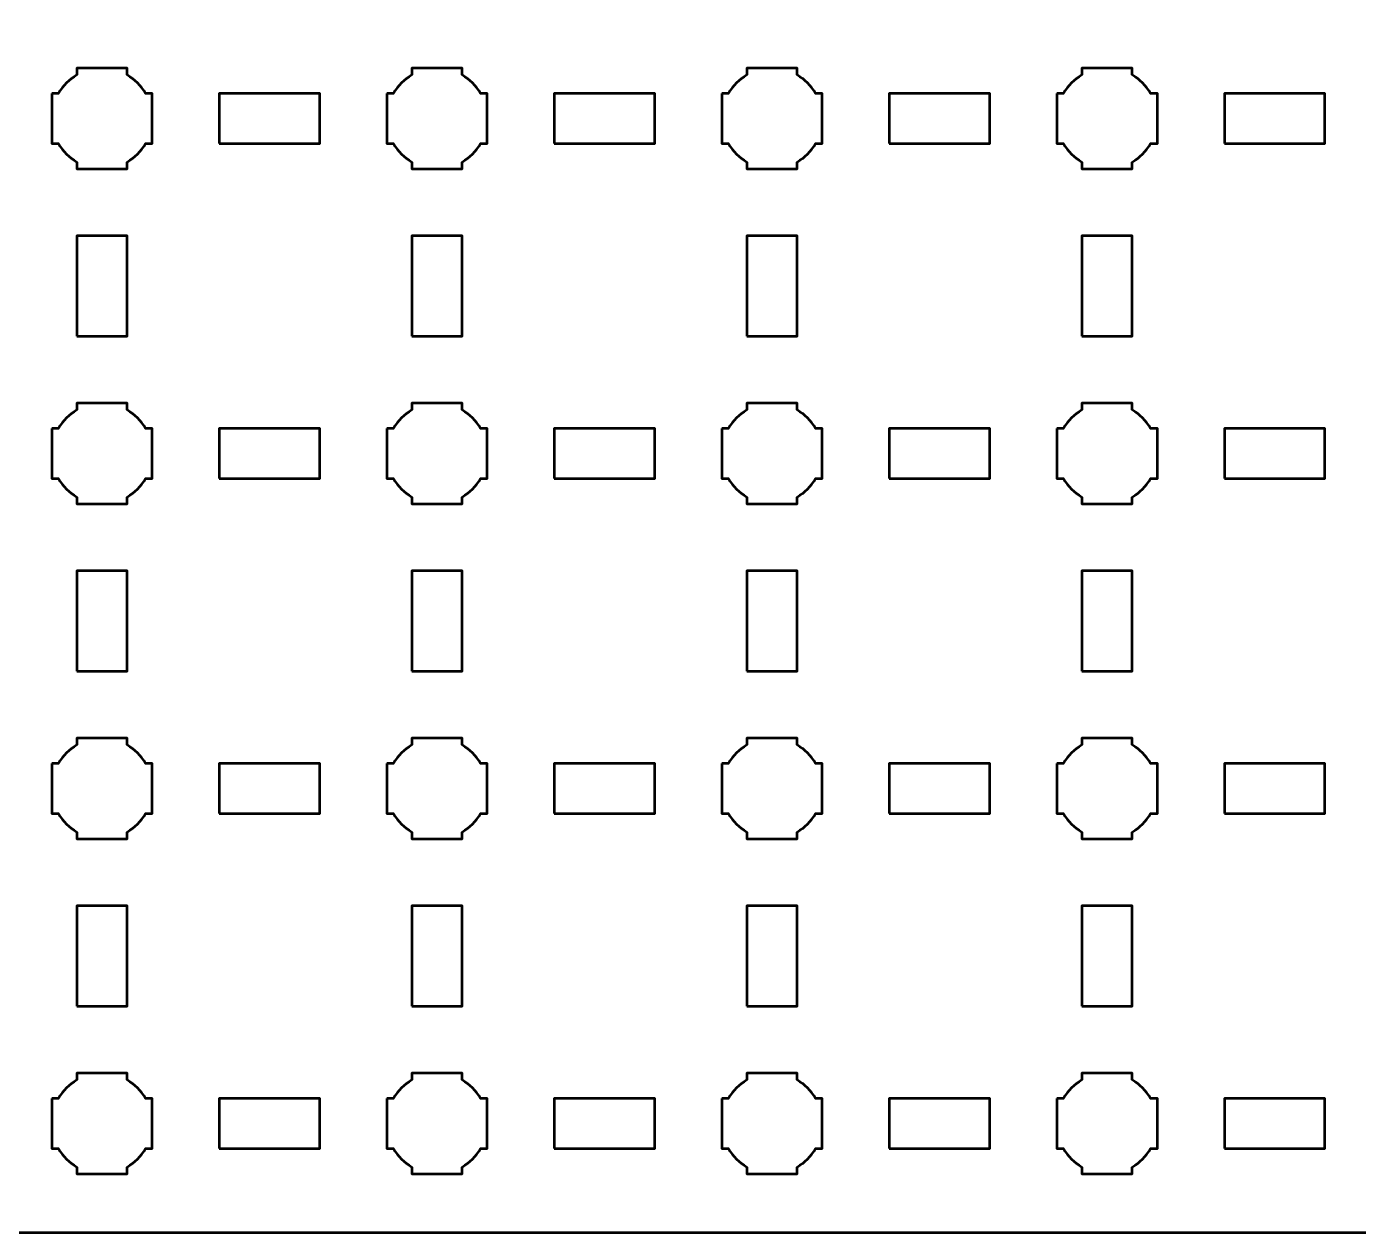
# Model space of a CAD drawing. Header units: centimetres. Extents: x -40.1 to 19.1, y -44.5 to 14.8.
# Drawn here: x -3.95 to 4, y -44.5 to -37.3 of the extents above; entities that cross this region are included whole.
import ezdxf

# ---------------------------------------------------------------- set-up
doc = ezdxf.new("R2010")
doc.units = ezdxf.units.CM
doc.header["$MEASUREMENT"] = 0
doc.layers.add('Layer 1', color=7, linetype='Continuous')

msp = doc.modelspace()

# ---------------------------------------------------------------- linework, layer by layer
at = {"layer": 'Layer 1', "lineweight": 53}
for points in [[(-2.8, -38), (-2.2, -38), (-2.2, -37.7), (-2.8, -37.7), (-2.8, -38)], [(-0.8, -38), (-0.2, -38), (-0.2, -37.7), (-0.8, -37.7), (-0.8, -38)], [(1.2, -38), (1.8, -38), (1.8, -37.7), (1.2, -37.7), (1.2, -38)], [(3.2, -38), (3.8, -38), (3.8, -37.7), (3.2, -37.7), (3.2, -38)], [(-3.65, -39.15), (-3.35, -39.15), (-3.35, -38.55), (-3.65, -38.55), (-3.65, -39.15)], [(-1.65, -39.15), (-1.35, -39.15), (-1.35, -38.55), (-1.65, -38.55), (-1.65, -39.15)], [(0.35, -39.15), (0.65, -39.15), (0.65, -38.55), (0.35, -38.55), (0.35, -39.15)], [(2.35, -39.15), (2.65, -39.15), (2.65, -38.55), (2.35, -38.55), (2.35, -39.15)], [(-2.8, -40), (-2.2, -40), (-2.2, -39.7), (-2.8, -39.7), (-2.8, -40)], [(-0.8, -40), (-0.2, -40), (-0.2, -39.7), (-0.8, -39.7), (-0.8, -40)], [(1.2, -40), (1.8, -40), (1.8, -39.7), (1.2, -39.7), (1.2, -40)], [(3.2, -40), (3.8, -40), (3.8, -39.7), (3.2, -39.7), (3.2, -40)], [(-3.65, -41.15), (-3.35, -41.15), (-3.35, -40.55), (-3.65, -40.55), (-3.65, -41.15)], [(-1.65, -41.15), (-1.35, -41.15), (-1.35, -40.55), (-1.65, -40.55), (-1.65, -41.15)], [(0.35, -41.15), (0.65, -41.15), (0.65, -40.55), (0.35, -40.55), (0.35, -41.15)], [(2.35, -41.15), (2.65, -41.15), (2.65, -40.55), (2.35, -40.55), (2.35, -41.15)], [(-2.8, -42), (-2.2, -42), (-2.2, -41.7), (-2.8, -41.7), (-2.8, -42)], [(-0.8, -42), (-0.2, -42), (-0.2, -41.7), (-0.8, -41.7), (-0.8, -42)], [(1.2, -42), (1.8, -42), (1.8, -41.7), (1.2, -41.7), (1.2, -42)], [(3.2, -42), (3.8, -42), (3.8, -41.7), (3.2, -41.7), (3.2, -42)], [(-3.65, -43.15), (-3.35, -43.15), (-3.35, -42.55), (-3.65, -42.55), (-3.65, -43.15)], [(-1.65, -43.15), (-1.35, -43.15), (-1.35, -42.55), (-1.65, -42.55), (-1.65, -43.15)], [(0.35, -43.15), (0.65, -43.15), (0.65, -42.55), (0.35, -42.55), (0.35, -43.15)], [(2.35, -43.15), (2.65, -43.15), (2.65, -42.55), (2.35, -42.55), (2.35, -43.15)], [(-2.8, -44), (-2.2, -44), (-2.2, -43.7), (-2.8, -43.7), (-2.8, -44)], [(-0.8, -44), (-0.2, -44), (-0.2, -43.7), (-0.8, -43.7), (-0.8, -44)], [(1.2, -44), (1.8, -44), (1.8, -43.7), (1.2, -43.7), (1.2, -44)], [(3.2, -44), (3.8, -44), (3.8, -43.7), (3.2, -43.7), (3.2, -44)]]:
    msp.add_lwpolyline(points, close=True, dxfattribs=at)
for points, knots in [([(-40.15, -44), (-40.15, -44), (-40.15, 14.3), (-40.15, 14.3), (-40.15, 14.3), (-40.15, 14.57609), (-39.92609, 14.8), (-39.65, 14.8), (-39.65, 14.8), (-39.65, 14.8), (18.65, 14.8), (18.65, 14.8), (18.65, 14.8), (18.92609, 14.8), (19.15, 14.57609), (19.15, 14.3), (19.15, 14.3), (19.15, 14.3), (19.15, -44), (19.15, -44), (19.15, -44), (19.15, -44.27609), (18.92609, -44.5), (18.65, -44.5), (18.65, -44.5), (18.65, -44.5), (-39.65, -44.5), (-39.65, -44.5), (-39.65, -44.5), (-39.92609, -44.5), (-40.15, -44.27609), (-40.15, -44)], [0, 0, 0, 0, 0.125, 0.125, 0.125, 0.125, 0.25, 0.25, 0.25, 0.25, 0.375, 0.375, 0.375, 0.375, 0.5, 0.5, 0.5, 0.5, 0.625, 0.625, 0.625, 0.625, 0.75, 0.75, 0.75, 0.75, 0.875, 0.875, 0.875, 0.875, 1, 1, 1, 1]), ([(-3.8, -37.7), (-3.8, -37.7), (-3.75985, -37.7), (-3.75985, -37.7), (-3.75985, -37.7), (-3.7335, -37.65447), (-3.69553, -37.6165), (-3.65, -37.59015), (-3.65, -37.59015), (-3.65, -37.59015), (-3.65, -37.55), (-3.65, -37.55), (-3.65, -37.55), (-3.65, -37.55), (-3.5, -37.55), (-3.5, -37.55), (-3.5, -37.55), (-3.5, -37.55), (-3.35, -37.55), (-3.35, -37.55), (-3.35, -37.55), (-3.35, -37.55), (-3.35, -37.59015), (-3.35, -37.59015), (-3.35, -37.59015), (-3.30447, -37.6165), (-3.2665, -37.65447), (-3.24015, -37.7), (-3.24015, -37.7), (-3.24015, -37.7), (-3.2, -37.7), (-3.2, -37.7), (-3.2, -37.7), (-3.2, -37.7), (-3.2, -37.85), (-3.2, -37.85), (-3.2, -37.85), (-3.2, -37.85), (-3.2, -38), (-3.2, -38), (-3.2, -38), (-3.2, -38), (-3.24015, -38), (-3.24015, -38), (-3.24015, -38), (-3.2665, -38.04553), (-3.30447, -38.0835), (-3.35, -38.10985), (-3.35, -38.10985), (-3.35, -38.10985), (-3.35, -38.15), (-3.35, -38.15), (-3.35, -38.15), (-3.35, -38.15), (-3.5, -38.15), (-3.5, -38.15), (-3.5, -38.15), (-3.5, -38.15), (-3.65, -38.15), (-3.65, -38.15), (-3.65, -38.15), (-3.65, -38.15), (-3.65, -38.10985), (-3.65, -38.10985), (-3.65, -38.10985), (-3.69553, -38.0835), (-3.7335, -38.04553), (-3.75985, -38), (-3.75985, -38), (-3.75985, -38), (-3.8, -38), (-3.8, -38), (-3.8, -38), (-3.8, -38), (-3.8, -37.85), (-3.8, -37.85), (-3.8, -37.85), (-3.8, -37.85), (-3.8, -37.7), (-3.8, -37.7)], [0, 0, 0, 0, 0.05, 0.05, 0.05, 0.05, 0.1, 0.1, 0.1, 0.1, 0.15, 0.15, 0.15, 0.15, 0.2, 0.2, 0.2, 0.2, 0.25, 0.25, 0.25, 0.25, 0.3, 0.3, 0.3, 0.3, 0.35, 0.35, 0.35, 0.35, 0.4, 0.4, 0.4, 0.4, 0.45, 0.45, 0.45, 0.45, 0.5, 0.5, 0.5, 0.5, 0.55, 0.55, 0.55, 0.55, 0.6, 0.6, 0.6, 0.6, 0.65, 0.65, 0.65, 0.65, 0.7, 0.7, 0.7, 0.7, 0.75, 0.75, 0.75, 0.75, 0.8, 0.8, 0.8, 0.8, 0.85, 0.85, 0.85, 0.85, 0.9, 0.9, 0.9, 0.9, 0.95, 0.95, 0.95, 0.95, 1, 1, 1, 1]), ([(-1.8, -37.7), (-1.8, -37.7), (-1.75985, -37.7), (-1.75985, -37.7), (-1.75985, -37.7), (-1.7335, -37.65447), (-1.69553, -37.6165), (-1.65, -37.59015), (-1.65, -37.59015), (-1.65, -37.59015), (-1.65, -37.55), (-1.65, -37.55), (-1.65, -37.55), (-1.65, -37.55), (-1.5, -37.55), (-1.5, -37.55), (-1.5, -37.55), (-1.5, -37.55), (-1.35, -37.55), (-1.35, -37.55), (-1.35, -37.55), (-1.35, -37.55), (-1.35, -37.59015), (-1.35, -37.59015), (-1.35, -37.59015), (-1.30447, -37.6165), (-1.2665, -37.65447), (-1.24015, -37.7), (-1.24015, -37.7), (-1.24015, -37.7), (-1.2, -37.7), (-1.2, -37.7), (-1.2, -37.7), (-1.2, -37.7), (-1.2, -37.85), (-1.2, -37.85), (-1.2, -37.85), (-1.2, -37.85), (-1.2, -38), (-1.2, -38), (-1.2, -38), (-1.2, -38), (-1.24015, -38), (-1.24015, -38), (-1.24015, -38), (-1.2665, -38.04553), (-1.30447, -38.0835), (-1.35, -38.10985), (-1.35, -38.10985), (-1.35, -38.10985), (-1.35, -38.15), (-1.35, -38.15), (-1.35, -38.15), (-1.35, -38.15), (-1.5, -38.15), (-1.5, -38.15), (-1.5, -38.15), (-1.5, -38.15), (-1.65, -38.15), (-1.65, -38.15), (-1.65, -38.15), (-1.65, -38.15), (-1.65, -38.10985), (-1.65, -38.10985), (-1.65, -38.10985), (-1.69553, -38.0835), (-1.7335, -38.04553), (-1.75985, -38), (-1.75985, -38), (-1.75985, -38), (-1.8, -38), (-1.8, -38), (-1.8, -38), (-1.8, -38), (-1.8, -37.85), (-1.8, -37.85), (-1.8, -37.85), (-1.8, -37.85), (-1.8, -37.7), (-1.8, -37.7)], [0, 0, 0, 0, 0.05, 0.05, 0.05, 0.05, 0.1, 0.1, 0.1, 0.1, 0.15, 0.15, 0.15, 0.15, 0.2, 0.2, 0.2, 0.2, 0.25, 0.25, 0.25, 0.25, 0.3, 0.3, 0.3, 0.3, 0.35, 0.35, 0.35, 0.35, 0.4, 0.4, 0.4, 0.4, 0.45, 0.45, 0.45, 0.45, 0.5, 0.5, 0.5, 0.5, 0.55, 0.55, 0.55, 0.55, 0.6, 0.6, 0.6, 0.6, 0.65, 0.65, 0.65, 0.65, 0.7, 0.7, 0.7, 0.7, 0.75, 0.75, 0.75, 0.75, 0.8, 0.8, 0.8, 0.8, 0.85, 0.85, 0.85, 0.85, 0.9, 0.9, 0.9, 0.9, 0.95, 0.95, 0.95, 0.95, 1, 1, 1, 1]), ([(0.2, -37.7), (0.2, -37.7), (0.24015, -37.7), (0.24015, -37.7), (0.24015, -37.7), (0.2665, -37.65447), (0.30447, -37.6165), (0.35, -37.59015), (0.35, -37.59015), (0.35, -37.59015), (0.35, -37.55), (0.35, -37.55), (0.35, -37.55), (0.35, -37.55), (0.5, -37.55), (0.5, -37.55), (0.5, -37.55), (0.5, -37.55), (0.65, -37.55), (0.65, -37.55), (0.65, -37.55), (0.65, -37.55), (0.65, -37.59015), (0.65, -37.59015), (0.65, -37.59015), (0.69553, -37.6165), (0.7335, -37.65447), (0.75985, -37.7), (0.75985, -37.7), (0.75985, -37.7), (0.8, -37.7), (0.8, -37.7), (0.8, -37.7), (0.8, -37.7), (0.8, -37.85), (0.8, -37.85), (0.8, -37.85), (0.8, -37.85), (0.8, -38), (0.8, -38), (0.8, -38), (0.8, -38), (0.75985, -38), (0.75985, -38), (0.75985, -38), (0.7335, -38.04553), (0.69553, -38.0835), (0.65, -38.10985), (0.65, -38.10985), (0.65, -38.10985), (0.65, -38.15), (0.65, -38.15), (0.65, -38.15), (0.65, -38.15), (0.5, -38.15), (0.5, -38.15), (0.5, -38.15), (0.5, -38.15), (0.35, -38.15), (0.35, -38.15), (0.35, -38.15), (0.35, -38.15), (0.35, -38.10985), (0.35, -38.10985), (0.35, -38.10985), (0.30447, -38.0835), (0.2665, -38.04553), (0.24015, -38), (0.24015, -38), (0.24015, -38), (0.2, -38), (0.2, -38), (0.2, -38), (0.2, -38), (0.2, -37.85), (0.2, -37.85), (0.2, -37.85), (0.2, -37.85), (0.2, -37.7), (0.2, -37.7)], [0, 0, 0, 0, 0.05, 0.05, 0.05, 0.05, 0.1, 0.1, 0.1, 0.1, 0.15, 0.15, 0.15, 0.15, 0.2, 0.2, 0.2, 0.2, 0.25, 0.25, 0.25, 0.25, 0.3, 0.3, 0.3, 0.3, 0.35, 0.35, 0.35, 0.35, 0.4, 0.4, 0.4, 0.4, 0.45, 0.45, 0.45, 0.45, 0.5, 0.5, 0.5, 0.5, 0.55, 0.55, 0.55, 0.55, 0.6, 0.6, 0.6, 0.6, 0.65, 0.65, 0.65, 0.65, 0.7, 0.7, 0.7, 0.7, 0.75, 0.75, 0.75, 0.75, 0.8, 0.8, 0.8, 0.8, 0.85, 0.85, 0.85, 0.85, 0.9, 0.9, 0.9, 0.9, 0.95, 0.95, 0.95, 0.95, 1, 1, 1, 1]), ([(2.2, -37.7), (2.2, -37.7), (2.24015, -37.7), (2.24015, -37.7), (2.24015, -37.7), (2.2665, -37.65447), (2.30447, -37.6165), (2.35, -37.59015), (2.35, -37.59015), (2.35, -37.59015), (2.35, -37.55), (2.35, -37.55), (2.35, -37.55), (2.35, -37.55), (2.5, -37.55), (2.5, -37.55), (2.5, -37.55), (2.5, -37.55), (2.65, -37.55), (2.65, -37.55), (2.65, -37.55), (2.65, -37.55), (2.65, -37.59015), (2.65, -37.59015), (2.65, -37.59015), (2.69553, -37.6165), (2.7335, -37.65447), (2.75985, -37.7), (2.75985, -37.7), (2.75985, -37.7), (2.8, -37.7), (2.8, -37.7), (2.8, -37.7), (2.8, -37.7), (2.8, -37.85), (2.8, -37.85), (2.8, -37.85), (2.8, -37.85), (2.8, -38), (2.8, -38), (2.8, -38), (2.8, -38), (2.75985, -38), (2.75985, -38), (2.75985, -38), (2.7335, -38.04553), (2.69553, -38.0835), (2.65, -38.10985), (2.65, -38.10985), (2.65, -38.10985), (2.65, -38.15), (2.65, -38.15), (2.65, -38.15), (2.65, -38.15), (2.5, -38.15), (2.5, -38.15), (2.5, -38.15), (2.5, -38.15), (2.35, -38.15), (2.35, -38.15), (2.35, -38.15), (2.35, -38.15), (2.35, -38.10985), (2.35, -38.10985), (2.35, -38.10985), (2.30447, -38.0835), (2.2665, -38.04553), (2.24015, -38), (2.24015, -38), (2.24015, -38), (2.2, -38), (2.2, -38), (2.2, -38), (2.2, -38), (2.2, -37.85), (2.2, -37.85), (2.2, -37.85), (2.2, -37.85), (2.2, -37.7), (2.2, -37.7)], [0, 0, 0, 0, 0.05, 0.05, 0.05, 0.05, 0.1, 0.1, 0.1, 0.1, 0.15, 0.15, 0.15, 0.15, 0.2, 0.2, 0.2, 0.2, 0.25, 0.25, 0.25, 0.25, 0.3, 0.3, 0.3, 0.3, 0.35, 0.35, 0.35, 0.35, 0.4, 0.4, 0.4, 0.4, 0.45, 0.45, 0.45, 0.45, 0.5, 0.5, 0.5, 0.5, 0.55, 0.55, 0.55, 0.55, 0.6, 0.6, 0.6, 0.6, 0.65, 0.65, 0.65, 0.65, 0.7, 0.7, 0.7, 0.7, 0.75, 0.75, 0.75, 0.75, 0.8, 0.8, 0.8, 0.8, 0.85, 0.85, 0.85, 0.85, 0.9, 0.9, 0.9, 0.9, 0.95, 0.95, 0.95, 0.95, 1, 1, 1, 1]), ([(-3.8, -39.7), (-3.8, -39.7), (-3.75985, -39.7), (-3.75985, -39.7), (-3.75985, -39.7), (-3.7335, -39.65447), (-3.69553, -39.6165), (-3.65, -39.59015), (-3.65, -39.59015), (-3.65, -39.59015), (-3.65, -39.55), (-3.65, -39.55), (-3.65, -39.55), (-3.65, -39.55), (-3.5, -39.55), (-3.5, -39.55), (-3.5, -39.55), (-3.5, -39.55), (-3.35, -39.55), (-3.35, -39.55), (-3.35, -39.55), (-3.35, -39.55), (-3.35, -39.59015), (-3.35, -39.59015), (-3.35, -39.59015), (-3.30447, -39.6165), (-3.2665, -39.65447), (-3.24015, -39.7), (-3.24015, -39.7), (-3.24015, -39.7), (-3.2, -39.7), (-3.2, -39.7), (-3.2, -39.7), (-3.2, -39.7), (-3.2, -39.85), (-3.2, -39.85), (-3.2, -39.85), (-3.2, -39.85), (-3.2, -40), (-3.2, -40), (-3.2, -40), (-3.2, -40), (-3.24015, -40), (-3.24015, -40), (-3.24015, -40), (-3.2665, -40.04553), (-3.30447, -40.0835), (-3.35, -40.10985), (-3.35, -40.10985), (-3.35, -40.10985), (-3.35, -40.15), (-3.35, -40.15), (-3.35, -40.15), (-3.35, -40.15), (-3.5, -40.15), (-3.5, -40.15), (-3.5, -40.15), (-3.5, -40.15), (-3.65, -40.15), (-3.65, -40.15), (-3.65, -40.15), (-3.65, -40.15), (-3.65, -40.10985), (-3.65, -40.10985), (-3.65, -40.10985), (-3.69553, -40.0835), (-3.7335, -40.04553), (-3.75985, -40), (-3.75985, -40), (-3.75985, -40), (-3.8, -40), (-3.8, -40), (-3.8, -40), (-3.8, -40), (-3.8, -39.85), (-3.8, -39.85), (-3.8, -39.85), (-3.8, -39.85), (-3.8, -39.7), (-3.8, -39.7)], [0, 0, 0, 0, 0.05, 0.05, 0.05, 0.05, 0.1, 0.1, 0.1, 0.1, 0.15, 0.15, 0.15, 0.15, 0.2, 0.2, 0.2, 0.2, 0.25, 0.25, 0.25, 0.25, 0.3, 0.3, 0.3, 0.3, 0.35, 0.35, 0.35, 0.35, 0.4, 0.4, 0.4, 0.4, 0.45, 0.45, 0.45, 0.45, 0.5, 0.5, 0.5, 0.5, 0.55, 0.55, 0.55, 0.55, 0.6, 0.6, 0.6, 0.6, 0.65, 0.65, 0.65, 0.65, 0.7, 0.7, 0.7, 0.7, 0.75, 0.75, 0.75, 0.75, 0.8, 0.8, 0.8, 0.8, 0.85, 0.85, 0.85, 0.85, 0.9, 0.9, 0.9, 0.9, 0.95, 0.95, 0.95, 0.95, 1, 1, 1, 1]), ([(-1.8, -39.7), (-1.8, -39.7), (-1.75985, -39.7), (-1.75985, -39.7), (-1.75985, -39.7), (-1.7335, -39.65447), (-1.69553, -39.6165), (-1.65, -39.59015), (-1.65, -39.59015), (-1.65, -39.59015), (-1.65, -39.55), (-1.65, -39.55), (-1.65, -39.55), (-1.65, -39.55), (-1.5, -39.55), (-1.5, -39.55), (-1.5, -39.55), (-1.5, -39.55), (-1.35, -39.55), (-1.35, -39.55), (-1.35, -39.55), (-1.35, -39.55), (-1.35, -39.59015), (-1.35, -39.59015), (-1.35, -39.59015), (-1.30447, -39.6165), (-1.2665, -39.65447), (-1.24015, -39.7), (-1.24015, -39.7), (-1.24015, -39.7), (-1.2, -39.7), (-1.2, -39.7), (-1.2, -39.7), (-1.2, -39.7), (-1.2, -39.85), (-1.2, -39.85), (-1.2, -39.85), (-1.2, -39.85), (-1.2, -40), (-1.2, -40), (-1.2, -40), (-1.2, -40), (-1.24015, -40), (-1.24015, -40), (-1.24015, -40), (-1.2665, -40.04553), (-1.30447, -40.0835), (-1.35, -40.10985), (-1.35, -40.10985), (-1.35, -40.10985), (-1.35, -40.15), (-1.35, -40.15), (-1.35, -40.15), (-1.35, -40.15), (-1.5, -40.15), (-1.5, -40.15), (-1.5, -40.15), (-1.5, -40.15), (-1.65, -40.15), (-1.65, -40.15), (-1.65, -40.15), (-1.65, -40.15), (-1.65, -40.10985), (-1.65, -40.10985), (-1.65, -40.10985), (-1.69553, -40.0835), (-1.7335, -40.04553), (-1.75985, -40), (-1.75985, -40), (-1.75985, -40), (-1.8, -40), (-1.8, -40), (-1.8, -40), (-1.8, -40), (-1.8, -39.85), (-1.8, -39.85), (-1.8, -39.85), (-1.8, -39.85), (-1.8, -39.7), (-1.8, -39.7)], [0, 0, 0, 0, 0.05, 0.05, 0.05, 0.05, 0.1, 0.1, 0.1, 0.1, 0.15, 0.15, 0.15, 0.15, 0.2, 0.2, 0.2, 0.2, 0.25, 0.25, 0.25, 0.25, 0.3, 0.3, 0.3, 0.3, 0.35, 0.35, 0.35, 0.35, 0.4, 0.4, 0.4, 0.4, 0.45, 0.45, 0.45, 0.45, 0.5, 0.5, 0.5, 0.5, 0.55, 0.55, 0.55, 0.55, 0.6, 0.6, 0.6, 0.6, 0.65, 0.65, 0.65, 0.65, 0.7, 0.7, 0.7, 0.7, 0.75, 0.75, 0.75, 0.75, 0.8, 0.8, 0.8, 0.8, 0.85, 0.85, 0.85, 0.85, 0.9, 0.9, 0.9, 0.9, 0.95, 0.95, 0.95, 0.95, 1, 1, 1, 1]), ([(0.2, -39.7), (0.2, -39.7), (0.24015, -39.7), (0.24015, -39.7), (0.24015, -39.7), (0.2665, -39.65447), (0.30447, -39.6165), (0.35, -39.59015), (0.35, -39.59015), (0.35, -39.59015), (0.35, -39.55), (0.35, -39.55), (0.35, -39.55), (0.35, -39.55), (0.5, -39.55), (0.5, -39.55), (0.5, -39.55), (0.5, -39.55), (0.65, -39.55), (0.65, -39.55), (0.65, -39.55), (0.65, -39.55), (0.65, -39.59015), (0.65, -39.59015), (0.65, -39.59015), (0.69553, -39.6165), (0.7335, -39.65447), (0.75985, -39.7), (0.75985, -39.7), (0.75985, -39.7), (0.8, -39.7), (0.8, -39.7), (0.8, -39.7), (0.8, -39.7), (0.8, -39.85), (0.8, -39.85), (0.8, -39.85), (0.8, -39.85), (0.8, -40), (0.8, -40), (0.8, -40), (0.8, -40), (0.75985, -40), (0.75985, -40), (0.75985, -40), (0.7335, -40.04553), (0.69553, -40.0835), (0.65, -40.10985), (0.65, -40.10985), (0.65, -40.10985), (0.65, -40.15), (0.65, -40.15), (0.65, -40.15), (0.65, -40.15), (0.5, -40.15), (0.5, -40.15), (0.5, -40.15), (0.5, -40.15), (0.35, -40.15), (0.35, -40.15), (0.35, -40.15), (0.35, -40.15), (0.35, -40.10985), (0.35, -40.10985), (0.35, -40.10985), (0.30447, -40.0835), (0.2665, -40.04553), (0.24015, -40), (0.24015, -40), (0.24015, -40), (0.2, -40), (0.2, -40), (0.2, -40), (0.2, -40), (0.2, -39.85), (0.2, -39.85), (0.2, -39.85), (0.2, -39.85), (0.2, -39.7), (0.2, -39.7)], [0, 0, 0, 0, 0.05, 0.05, 0.05, 0.05, 0.1, 0.1, 0.1, 0.1, 0.15, 0.15, 0.15, 0.15, 0.2, 0.2, 0.2, 0.2, 0.25, 0.25, 0.25, 0.25, 0.3, 0.3, 0.3, 0.3, 0.35, 0.35, 0.35, 0.35, 0.4, 0.4, 0.4, 0.4, 0.45, 0.45, 0.45, 0.45, 0.5, 0.5, 0.5, 0.5, 0.55, 0.55, 0.55, 0.55, 0.6, 0.6, 0.6, 0.6, 0.65, 0.65, 0.65, 0.65, 0.7, 0.7, 0.7, 0.7, 0.75, 0.75, 0.75, 0.75, 0.8, 0.8, 0.8, 0.8, 0.85, 0.85, 0.85, 0.85, 0.9, 0.9, 0.9, 0.9, 0.95, 0.95, 0.95, 0.95, 1, 1, 1, 1]), ([(2.2, -39.7), (2.2, -39.7), (2.24015, -39.7), (2.24015, -39.7), (2.24015, -39.7), (2.2665, -39.65447), (2.30447, -39.6165), (2.35, -39.59015), (2.35, -39.59015), (2.35, -39.59015), (2.35, -39.55), (2.35, -39.55), (2.35, -39.55), (2.35, -39.55), (2.5, -39.55), (2.5, -39.55), (2.5, -39.55), (2.5, -39.55), (2.65, -39.55), (2.65, -39.55), (2.65, -39.55), (2.65, -39.55), (2.65, -39.59015), (2.65, -39.59015), (2.65, -39.59015), (2.69553, -39.6165), (2.7335, -39.65447), (2.75985, -39.7), (2.75985, -39.7), (2.75985, -39.7), (2.8, -39.7), (2.8, -39.7), (2.8, -39.7), (2.8, -39.7), (2.8, -39.85), (2.8, -39.85), (2.8, -39.85), (2.8, -39.85), (2.8, -40), (2.8, -40), (2.8, -40), (2.8, -40), (2.75985, -40), (2.75985, -40), (2.75985, -40), (2.7335, -40.04553), (2.69553, -40.0835), (2.65, -40.10985), (2.65, -40.10985), (2.65, -40.10985), (2.65, -40.15), (2.65, -40.15), (2.65, -40.15), (2.65, -40.15), (2.5, -40.15), (2.5, -40.15), (2.5, -40.15), (2.5, -40.15), (2.35, -40.15), (2.35, -40.15), (2.35, -40.15), (2.35, -40.15), (2.35, -40.10985), (2.35, -40.10985), (2.35, -40.10985), (2.30447, -40.0835), (2.2665, -40.04553), (2.24015, -40), (2.24015, -40), (2.24015, -40), (2.2, -40), (2.2, -40), (2.2, -40), (2.2, -40), (2.2, -39.85), (2.2, -39.85), (2.2, -39.85), (2.2, -39.85), (2.2, -39.7), (2.2, -39.7)], [0, 0, 0, 0, 0.05, 0.05, 0.05, 0.05, 0.1, 0.1, 0.1, 0.1, 0.15, 0.15, 0.15, 0.15, 0.2, 0.2, 0.2, 0.2, 0.25, 0.25, 0.25, 0.25, 0.3, 0.3, 0.3, 0.3, 0.35, 0.35, 0.35, 0.35, 0.4, 0.4, 0.4, 0.4, 0.45, 0.45, 0.45, 0.45, 0.5, 0.5, 0.5, 0.5, 0.55, 0.55, 0.55, 0.55, 0.6, 0.6, 0.6, 0.6, 0.65, 0.65, 0.65, 0.65, 0.7, 0.7, 0.7, 0.7, 0.75, 0.75, 0.75, 0.75, 0.8, 0.8, 0.8, 0.8, 0.85, 0.85, 0.85, 0.85, 0.9, 0.9, 0.9, 0.9, 0.95, 0.95, 0.95, 0.95, 1, 1, 1, 1]), ([(-3.8, -41.7), (-3.8, -41.7), (-3.75985, -41.7), (-3.75985, -41.7), (-3.75985, -41.7), (-3.7335, -41.65447), (-3.69553, -41.6165), (-3.65, -41.59015), (-3.65, -41.59015), (-3.65, -41.59015), (-3.65, -41.55), (-3.65, -41.55), (-3.65, -41.55), (-3.65, -41.55), (-3.5, -41.55), (-3.5, -41.55), (-3.5, -41.55), (-3.5, -41.55), (-3.35, -41.55), (-3.35, -41.55), (-3.35, -41.55), (-3.35, -41.55), (-3.35, -41.59015), (-3.35, -41.59015), (-3.35, -41.59015), (-3.30447, -41.6165), (-3.2665, -41.65447), (-3.24015, -41.7), (-3.24015, -41.7), (-3.24015, -41.7), (-3.2, -41.7), (-3.2, -41.7), (-3.2, -41.7), (-3.2, -41.7), (-3.2, -41.85), (-3.2, -41.85), (-3.2, -41.85), (-3.2, -41.85), (-3.2, -42), (-3.2, -42), (-3.2, -42), (-3.2, -42), (-3.24015, -42), (-3.24015, -42), (-3.24015, -42), (-3.2665, -42.04553), (-3.30447, -42.0835), (-3.35, -42.10985), (-3.35, -42.10985), (-3.35, -42.10985), (-3.35, -42.15), (-3.35, -42.15), (-3.35, -42.15), (-3.35, -42.15), (-3.5, -42.15), (-3.5, -42.15), (-3.5, -42.15), (-3.5, -42.15), (-3.65, -42.15), (-3.65, -42.15), (-3.65, -42.15), (-3.65, -42.15), (-3.65, -42.10985), (-3.65, -42.10985), (-3.65, -42.10985), (-3.69553, -42.0835), (-3.7335, -42.04553), (-3.75985, -42), (-3.75985, -42), (-3.75985, -42), (-3.8, -42), (-3.8, -42), (-3.8, -42), (-3.8, -42), (-3.8, -41.85), (-3.8, -41.85), (-3.8, -41.85), (-3.8, -41.85), (-3.8, -41.7), (-3.8, -41.7)], [0, 0, 0, 0, 0.05, 0.05, 0.05, 0.05, 0.1, 0.1, 0.1, 0.1, 0.15, 0.15, 0.15, 0.15, 0.2, 0.2, 0.2, 0.2, 0.25, 0.25, 0.25, 0.25, 0.3, 0.3, 0.3, 0.3, 0.35, 0.35, 0.35, 0.35, 0.4, 0.4, 0.4, 0.4, 0.45, 0.45, 0.45, 0.45, 0.5, 0.5, 0.5, 0.5, 0.55, 0.55, 0.55, 0.55, 0.6, 0.6, 0.6, 0.6, 0.65, 0.65, 0.65, 0.65, 0.7, 0.7, 0.7, 0.7, 0.75, 0.75, 0.75, 0.75, 0.8, 0.8, 0.8, 0.8, 0.85, 0.85, 0.85, 0.85, 0.9, 0.9, 0.9, 0.9, 0.95, 0.95, 0.95, 0.95, 1, 1, 1, 1]), ([(-1.8, -41.7), (-1.8, -41.7), (-1.75985, -41.7), (-1.75985, -41.7), (-1.75985, -41.7), (-1.7335, -41.65447), (-1.69553, -41.6165), (-1.65, -41.59015), (-1.65, -41.59015), (-1.65, -41.59015), (-1.65, -41.55), (-1.65, -41.55), (-1.65, -41.55), (-1.65, -41.55), (-1.5, -41.55), (-1.5, -41.55), (-1.5, -41.55), (-1.5, -41.55), (-1.35, -41.55), (-1.35, -41.55), (-1.35, -41.55), (-1.35, -41.55), (-1.35, -41.59015), (-1.35, -41.59015), (-1.35, -41.59015), (-1.30447, -41.6165), (-1.2665, -41.65447), (-1.24015, -41.7), (-1.24015, -41.7), (-1.24015, -41.7), (-1.2, -41.7), (-1.2, -41.7), (-1.2, -41.7), (-1.2, -41.7), (-1.2, -41.85), (-1.2, -41.85), (-1.2, -41.85), (-1.2, -41.85), (-1.2, -42), (-1.2, -42), (-1.2, -42), (-1.2, -42), (-1.24015, -42), (-1.24015, -42), (-1.24015, -42), (-1.2665, -42.04553), (-1.30447, -42.0835), (-1.35, -42.10985), (-1.35, -42.10985), (-1.35, -42.10985), (-1.35, -42.15), (-1.35, -42.15), (-1.35, -42.15), (-1.35, -42.15), (-1.5, -42.15), (-1.5, -42.15), (-1.5, -42.15), (-1.5, -42.15), (-1.65, -42.15), (-1.65, -42.15), (-1.65, -42.15), (-1.65, -42.15), (-1.65, -42.10985), (-1.65, -42.10985), (-1.65, -42.10985), (-1.69553, -42.0835), (-1.7335, -42.04553), (-1.75985, -42), (-1.75985, -42), (-1.75985, -42), (-1.8, -42), (-1.8, -42), (-1.8, -42), (-1.8, -42), (-1.8, -41.85), (-1.8, -41.85), (-1.8, -41.85), (-1.8, -41.85), (-1.8, -41.7), (-1.8, -41.7)], [0, 0, 0, 0, 0.05, 0.05, 0.05, 0.05, 0.1, 0.1, 0.1, 0.1, 0.15, 0.15, 0.15, 0.15, 0.2, 0.2, 0.2, 0.2, 0.25, 0.25, 0.25, 0.25, 0.3, 0.3, 0.3, 0.3, 0.35, 0.35, 0.35, 0.35, 0.4, 0.4, 0.4, 0.4, 0.45, 0.45, 0.45, 0.45, 0.5, 0.5, 0.5, 0.5, 0.55, 0.55, 0.55, 0.55, 0.6, 0.6, 0.6, 0.6, 0.65, 0.65, 0.65, 0.65, 0.7, 0.7, 0.7, 0.7, 0.75, 0.75, 0.75, 0.75, 0.8, 0.8, 0.8, 0.8, 0.85, 0.85, 0.85, 0.85, 0.9, 0.9, 0.9, 0.9, 0.95, 0.95, 0.95, 0.95, 1, 1, 1, 1]), ([(0.2, -41.7), (0.2, -41.7), (0.24015, -41.7), (0.24015, -41.7), (0.24015, -41.7), (0.2665, -41.65447), (0.30447, -41.6165), (0.35, -41.59015), (0.35, -41.59015), (0.35, -41.59015), (0.35, -41.55), (0.35, -41.55), (0.35, -41.55), (0.35, -41.55), (0.5, -41.55), (0.5, -41.55), (0.5, -41.55), (0.5, -41.55), (0.65, -41.55), (0.65, -41.55), (0.65, -41.55), (0.65, -41.55), (0.65, -41.59015), (0.65, -41.59015), (0.65, -41.59015), (0.69553, -41.6165), (0.7335, -41.65447), (0.75985, -41.7), (0.75985, -41.7), (0.75985, -41.7), (0.8, -41.7), (0.8, -41.7), (0.8, -41.7), (0.8, -41.7), (0.8, -41.85), (0.8, -41.85), (0.8, -41.85), (0.8, -41.85), (0.8, -42), (0.8, -42), (0.8, -42), (0.8, -42), (0.75985, -42), (0.75985, -42), (0.75985, -42), (0.7335, -42.04553), (0.69553, -42.0835), (0.65, -42.10985), (0.65, -42.10985), (0.65, -42.10985), (0.65, -42.15), (0.65, -42.15), (0.65, -42.15), (0.65, -42.15), (0.5, -42.15), (0.5, -42.15), (0.5, -42.15), (0.5, -42.15), (0.35, -42.15), (0.35, -42.15), (0.35, -42.15), (0.35, -42.15), (0.35, -42.10985), (0.35, -42.10985), (0.35, -42.10985), (0.30447, -42.0835), (0.2665, -42.04553), (0.24015, -42), (0.24015, -42), (0.24015, -42), (0.2, -42), (0.2, -42), (0.2, -42), (0.2, -42), (0.2, -41.85), (0.2, -41.85), (0.2, -41.85), (0.2, -41.85), (0.2, -41.7), (0.2, -41.7)], [0, 0, 0, 0, 0.05, 0.05, 0.05, 0.05, 0.1, 0.1, 0.1, 0.1, 0.15, 0.15, 0.15, 0.15, 0.2, 0.2, 0.2, 0.2, 0.25, 0.25, 0.25, 0.25, 0.3, 0.3, 0.3, 0.3, 0.35, 0.35, 0.35, 0.35, 0.4, 0.4, 0.4, 0.4, 0.45, 0.45, 0.45, 0.45, 0.5, 0.5, 0.5, 0.5, 0.55, 0.55, 0.55, 0.55, 0.6, 0.6, 0.6, 0.6, 0.65, 0.65, 0.65, 0.65, 0.7, 0.7, 0.7, 0.7, 0.75, 0.75, 0.75, 0.75, 0.8, 0.8, 0.8, 0.8, 0.85, 0.85, 0.85, 0.85, 0.9, 0.9, 0.9, 0.9, 0.95, 0.95, 0.95, 0.95, 1, 1, 1, 1]), ([(2.2, -41.7), (2.2, -41.7), (2.24015, -41.7), (2.24015, -41.7), (2.24015, -41.7), (2.2665, -41.65447), (2.30447, -41.6165), (2.35, -41.59015), (2.35, -41.59015), (2.35, -41.59015), (2.35, -41.55), (2.35, -41.55), (2.35, -41.55), (2.35, -41.55), (2.5, -41.55), (2.5, -41.55), (2.5, -41.55), (2.5, -41.55), (2.65, -41.55), (2.65, -41.55), (2.65, -41.55), (2.65, -41.55), (2.65, -41.59015), (2.65, -41.59015), (2.65, -41.59015), (2.69553, -41.6165), (2.7335, -41.65447), (2.75985, -41.7), (2.75985, -41.7), (2.75985, -41.7), (2.8, -41.7), (2.8, -41.7), (2.8, -41.7), (2.8, -41.7), (2.8, -41.85), (2.8, -41.85), (2.8, -41.85), (2.8, -41.85), (2.8, -42), (2.8, -42), (2.8, -42), (2.8, -42), (2.75985, -42), (2.75985, -42), (2.75985, -42), (2.7335, -42.04553), (2.69553, -42.0835), (2.65, -42.10985), (2.65, -42.10985), (2.65, -42.10985), (2.65, -42.15), (2.65, -42.15), (2.65, -42.15), (2.65, -42.15), (2.5, -42.15), (2.5, -42.15), (2.5, -42.15), (2.5, -42.15), (2.35, -42.15), (2.35, -42.15), (2.35, -42.15), (2.35, -42.15), (2.35, -42.10985), (2.35, -42.10985), (2.35, -42.10985), (2.30447, -42.0835), (2.2665, -42.04553), (2.24015, -42), (2.24015, -42), (2.24015, -42), (2.2, -42), (2.2, -42), (2.2, -42), (2.2, -42), (2.2, -41.85), (2.2, -41.85), (2.2, -41.85), (2.2, -41.85), (2.2, -41.7), (2.2, -41.7)], [0, 0, 0, 0, 0.05, 0.05, 0.05, 0.05, 0.1, 0.1, 0.1, 0.1, 0.15, 0.15, 0.15, 0.15, 0.2, 0.2, 0.2, 0.2, 0.25, 0.25, 0.25, 0.25, 0.3, 0.3, 0.3, 0.3, 0.35, 0.35, 0.35, 0.35, 0.4, 0.4, 0.4, 0.4, 0.45, 0.45, 0.45, 0.45, 0.5, 0.5, 0.5, 0.5, 0.55, 0.55, 0.55, 0.55, 0.6, 0.6, 0.6, 0.6, 0.65, 0.65, 0.65, 0.65, 0.7, 0.7, 0.7, 0.7, 0.75, 0.75, 0.75, 0.75, 0.8, 0.8, 0.8, 0.8, 0.85, 0.85, 0.85, 0.85, 0.9, 0.9, 0.9, 0.9, 0.95, 0.95, 0.95, 0.95, 1, 1, 1, 1]), ([(-3.8, -43.7), (-3.8, -43.7), (-3.75985, -43.7), (-3.75985, -43.7), (-3.75985, -43.7), (-3.7335, -43.65447), (-3.69553, -43.6165), (-3.65, -43.59015), (-3.65, -43.59015), (-3.65, -43.59015), (-3.65, -43.55), (-3.65, -43.55), (-3.65, -43.55), (-3.65, -43.55), (-3.5, -43.55), (-3.5, -43.55), (-3.5, -43.55), (-3.5, -43.55), (-3.35, -43.55), (-3.35, -43.55), (-3.35, -43.55), (-3.35, -43.55), (-3.35, -43.59015), (-3.35, -43.59015), (-3.35, -43.59015), (-3.30447, -43.6165), (-3.2665, -43.65447), (-3.24015, -43.7), (-3.24015, -43.7), (-3.24015, -43.7), (-3.2, -43.7), (-3.2, -43.7), (-3.2, -43.7), (-3.2, -43.7), (-3.2, -43.85), (-3.2, -43.85), (-3.2, -43.85), (-3.2, -43.85), (-3.2, -44), (-3.2, -44), (-3.2, -44), (-3.2, -44), (-3.24015, -44), (-3.24015, -44), (-3.24015, -44), (-3.2665, -44.04553), (-3.30447, -44.0835), (-3.35, -44.10985), (-3.35, -44.10985), (-3.35, -44.10985), (-3.35, -44.15), (-3.35, -44.15), (-3.35, -44.15), (-3.35, -44.15), (-3.5, -44.15), (-3.5, -44.15), (-3.5, -44.15), (-3.5, -44.15), (-3.65, -44.15), (-3.65, -44.15), (-3.65, -44.15), (-3.65, -44.15), (-3.65, -44.10985), (-3.65, -44.10985), (-3.65, -44.10985), (-3.69553, -44.0835), (-3.7335, -44.04553), (-3.75985, -44), (-3.75985, -44), (-3.75985, -44), (-3.8, -44), (-3.8, -44), (-3.8, -44), (-3.8, -44), (-3.8, -43.85), (-3.8, -43.85), (-3.8, -43.85), (-3.8, -43.85), (-3.8, -43.7), (-3.8, -43.7)], [0, 0, 0, 0, 0.05, 0.05, 0.05, 0.05, 0.1, 0.1, 0.1, 0.1, 0.15, 0.15, 0.15, 0.15, 0.2, 0.2, 0.2, 0.2, 0.25, 0.25, 0.25, 0.25, 0.3, 0.3, 0.3, 0.3, 0.35, 0.35, 0.35, 0.35, 0.4, 0.4, 0.4, 0.4, 0.45, 0.45, 0.45, 0.45, 0.5, 0.5, 0.5, 0.5, 0.55, 0.55, 0.55, 0.55, 0.6, 0.6, 0.6, 0.6, 0.65, 0.65, 0.65, 0.65, 0.7, 0.7, 0.7, 0.7, 0.75, 0.75, 0.75, 0.75, 0.8, 0.8, 0.8, 0.8, 0.85, 0.85, 0.85, 0.85, 0.9, 0.9, 0.9, 0.9, 0.95, 0.95, 0.95, 0.95, 1, 1, 1, 1]), ([(-1.8, -43.7), (-1.8, -43.7), (-1.75985, -43.7), (-1.75985, -43.7), (-1.75985, -43.7), (-1.7335, -43.65447), (-1.69553, -43.6165), (-1.65, -43.59015), (-1.65, -43.59015), (-1.65, -43.59015), (-1.65, -43.55), (-1.65, -43.55), (-1.65, -43.55), (-1.65, -43.55), (-1.5, -43.55), (-1.5, -43.55), (-1.5, -43.55), (-1.5, -43.55), (-1.35, -43.55), (-1.35, -43.55), (-1.35, -43.55), (-1.35, -43.55), (-1.35, -43.59015), (-1.35, -43.59015), (-1.35, -43.59015), (-1.30447, -43.6165), (-1.2665, -43.65447), (-1.24015, -43.7), (-1.24015, -43.7), (-1.24015, -43.7), (-1.2, -43.7), (-1.2, -43.7), (-1.2, -43.7), (-1.2, -43.7), (-1.2, -43.85), (-1.2, -43.85), (-1.2, -43.85), (-1.2, -43.85), (-1.2, -44), (-1.2, -44), (-1.2, -44), (-1.2, -44), (-1.24015, -44), (-1.24015, -44), (-1.24015, -44), (-1.2665, -44.04553), (-1.30447, -44.0835), (-1.35, -44.10985), (-1.35, -44.10985), (-1.35, -44.10985), (-1.35, -44.15), (-1.35, -44.15), (-1.35, -44.15), (-1.35, -44.15), (-1.5, -44.15), (-1.5, -44.15), (-1.5, -44.15), (-1.5, -44.15), (-1.65, -44.15), (-1.65, -44.15), (-1.65, -44.15), (-1.65, -44.15), (-1.65, -44.10985), (-1.65, -44.10985), (-1.65, -44.10985), (-1.69553, -44.0835), (-1.7335, -44.04553), (-1.75985, -44), (-1.75985, -44), (-1.75985, -44), (-1.8, -44), (-1.8, -44), (-1.8, -44), (-1.8, -44), (-1.8, -43.85), (-1.8, -43.85), (-1.8, -43.85), (-1.8, -43.85), (-1.8, -43.7), (-1.8, -43.7)], [0, 0, 0, 0, 0.05, 0.05, 0.05, 0.05, 0.1, 0.1, 0.1, 0.1, 0.15, 0.15, 0.15, 0.15, 0.2, 0.2, 0.2, 0.2, 0.25, 0.25, 0.25, 0.25, 0.3, 0.3, 0.3, 0.3, 0.35, 0.35, 0.35, 0.35, 0.4, 0.4, 0.4, 0.4, 0.45, 0.45, 0.45, 0.45, 0.5, 0.5, 0.5, 0.5, 0.55, 0.55, 0.55, 0.55, 0.6, 0.6, 0.6, 0.6, 0.65, 0.65, 0.65, 0.65, 0.7, 0.7, 0.7, 0.7, 0.75, 0.75, 0.75, 0.75, 0.8, 0.8, 0.8, 0.8, 0.85, 0.85, 0.85, 0.85, 0.9, 0.9, 0.9, 0.9, 0.95, 0.95, 0.95, 0.95, 1, 1, 1, 1]), ([(0.2, -43.7), (0.2, -43.7), (0.24015, -43.7), (0.24015, -43.7), (0.24015, -43.7), (0.2665, -43.65447), (0.30447, -43.6165), (0.35, -43.59015), (0.35, -43.59015), (0.35, -43.59015), (0.35, -43.55), (0.35, -43.55), (0.35, -43.55), (0.35, -43.55), (0.5, -43.55), (0.5, -43.55), (0.5, -43.55), (0.5, -43.55), (0.65, -43.55), (0.65, -43.55), (0.65, -43.55), (0.65, -43.55), (0.65, -43.59015), (0.65, -43.59015), (0.65, -43.59015), (0.69553, -43.6165), (0.7335, -43.65447), (0.75985, -43.7), (0.75985, -43.7), (0.75985, -43.7), (0.8, -43.7), (0.8, -43.7), (0.8, -43.7), (0.8, -43.7), (0.8, -43.85), (0.8, -43.85), (0.8, -43.85), (0.8, -43.85), (0.8, -44), (0.8, -44), (0.8, -44), (0.8, -44), (0.75985, -44), (0.75985, -44), (0.75985, -44), (0.7335, -44.04553), (0.69553, -44.0835), (0.65, -44.10985), (0.65, -44.10985), (0.65, -44.10985), (0.65, -44.15), (0.65, -44.15), (0.65, -44.15), (0.65, -44.15), (0.5, -44.15), (0.5, -44.15), (0.5, -44.15), (0.5, -44.15), (0.35, -44.15), (0.35, -44.15), (0.35, -44.15), (0.35, -44.15), (0.35, -44.10985), (0.35, -44.10985), (0.35, -44.10985), (0.30447, -44.0835), (0.2665, -44.04553), (0.24015, -44), (0.24015, -44), (0.24015, -44), (0.2, -44), (0.2, -44), (0.2, -44), (0.2, -44), (0.2, -43.85), (0.2, -43.85), (0.2, -43.85), (0.2, -43.85), (0.2, -43.7), (0.2, -43.7)], [0, 0, 0, 0, 0.05, 0.05, 0.05, 0.05, 0.1, 0.1, 0.1, 0.1, 0.15, 0.15, 0.15, 0.15, 0.2, 0.2, 0.2, 0.2, 0.25, 0.25, 0.25, 0.25, 0.3, 0.3, 0.3, 0.3, 0.35, 0.35, 0.35, 0.35, 0.4, 0.4, 0.4, 0.4, 0.45, 0.45, 0.45, 0.45, 0.5, 0.5, 0.5, 0.5, 0.55, 0.55, 0.55, 0.55, 0.6, 0.6, 0.6, 0.6, 0.65, 0.65, 0.65, 0.65, 0.7, 0.7, 0.7, 0.7, 0.75, 0.75, 0.75, 0.75, 0.8, 0.8, 0.8, 0.8, 0.85, 0.85, 0.85, 0.85, 0.9, 0.9, 0.9, 0.9, 0.95, 0.95, 0.95, 0.95, 1, 1, 1, 1]), ([(2.2, -43.7), (2.2, -43.7), (2.24015, -43.7), (2.24015, -43.7), (2.24015, -43.7), (2.2665, -43.65447), (2.30447, -43.6165), (2.35, -43.59015), (2.35, -43.59015), (2.35, -43.59015), (2.35, -43.55), (2.35, -43.55), (2.35, -43.55), (2.35, -43.55), (2.5, -43.55), (2.5, -43.55), (2.5, -43.55), (2.5, -43.55), (2.65, -43.55), (2.65, -43.55), (2.65, -43.55), (2.65, -43.55), (2.65, -43.59015), (2.65, -43.59015), (2.65, -43.59015), (2.69553, -43.6165), (2.7335, -43.65447), (2.75985, -43.7), (2.75985, -43.7), (2.75985, -43.7), (2.8, -43.7), (2.8, -43.7), (2.8, -43.7), (2.8, -43.7), (2.8, -43.85), (2.8, -43.85), (2.8, -43.85), (2.8, -43.85), (2.8, -44), (2.8, -44), (2.8, -44), (2.8, -44), (2.75985, -44), (2.75985, -44), (2.75985, -44), (2.7335, -44.04553), (2.69553, -44.0835), (2.65, -44.10985), (2.65, -44.10985), (2.65, -44.10985), (2.65, -44.15), (2.65, -44.15), (2.65, -44.15), (2.65, -44.15), (2.5, -44.15), (2.5, -44.15), (2.5, -44.15), (2.5, -44.15), (2.35, -44.15), (2.35, -44.15), (2.35, -44.15), (2.35, -44.15), (2.35, -44.10985), (2.35, -44.10985), (2.35, -44.10985), (2.30447, -44.0835), (2.2665, -44.04553), (2.24015, -44), (2.24015, -44), (2.24015, -44), (2.2, -44), (2.2, -44), (2.2, -44), (2.2, -44), (2.2, -43.85), (2.2, -43.85), (2.2, -43.85), (2.2, -43.85), (2.2, -43.7), (2.2, -43.7)], [0, 0, 0, 0, 0.05, 0.05, 0.05, 0.05, 0.1, 0.1, 0.1, 0.1, 0.15, 0.15, 0.15, 0.15, 0.2, 0.2, 0.2, 0.2, 0.25, 0.25, 0.25, 0.25, 0.3, 0.3, 0.3, 0.3, 0.35, 0.35, 0.35, 0.35, 0.4, 0.4, 0.4, 0.4, 0.45, 0.45, 0.45, 0.45, 0.5, 0.5, 0.5, 0.5, 0.55, 0.55, 0.55, 0.55, 0.6, 0.6, 0.6, 0.6, 0.65, 0.65, 0.65, 0.65, 0.7, 0.7, 0.7, 0.7, 0.75, 0.75, 0.75, 0.75, 0.8, 0.8, 0.8, 0.8, 0.85, 0.85, 0.85, 0.85, 0.9, 0.9, 0.9, 0.9, 0.95, 0.95, 0.95, 0.95, 1, 1, 1, 1])]:
    msp.add_open_spline(points, degree=3, knots=knots, dxfattribs=at)

doc.saveas('drawing.dxf')
